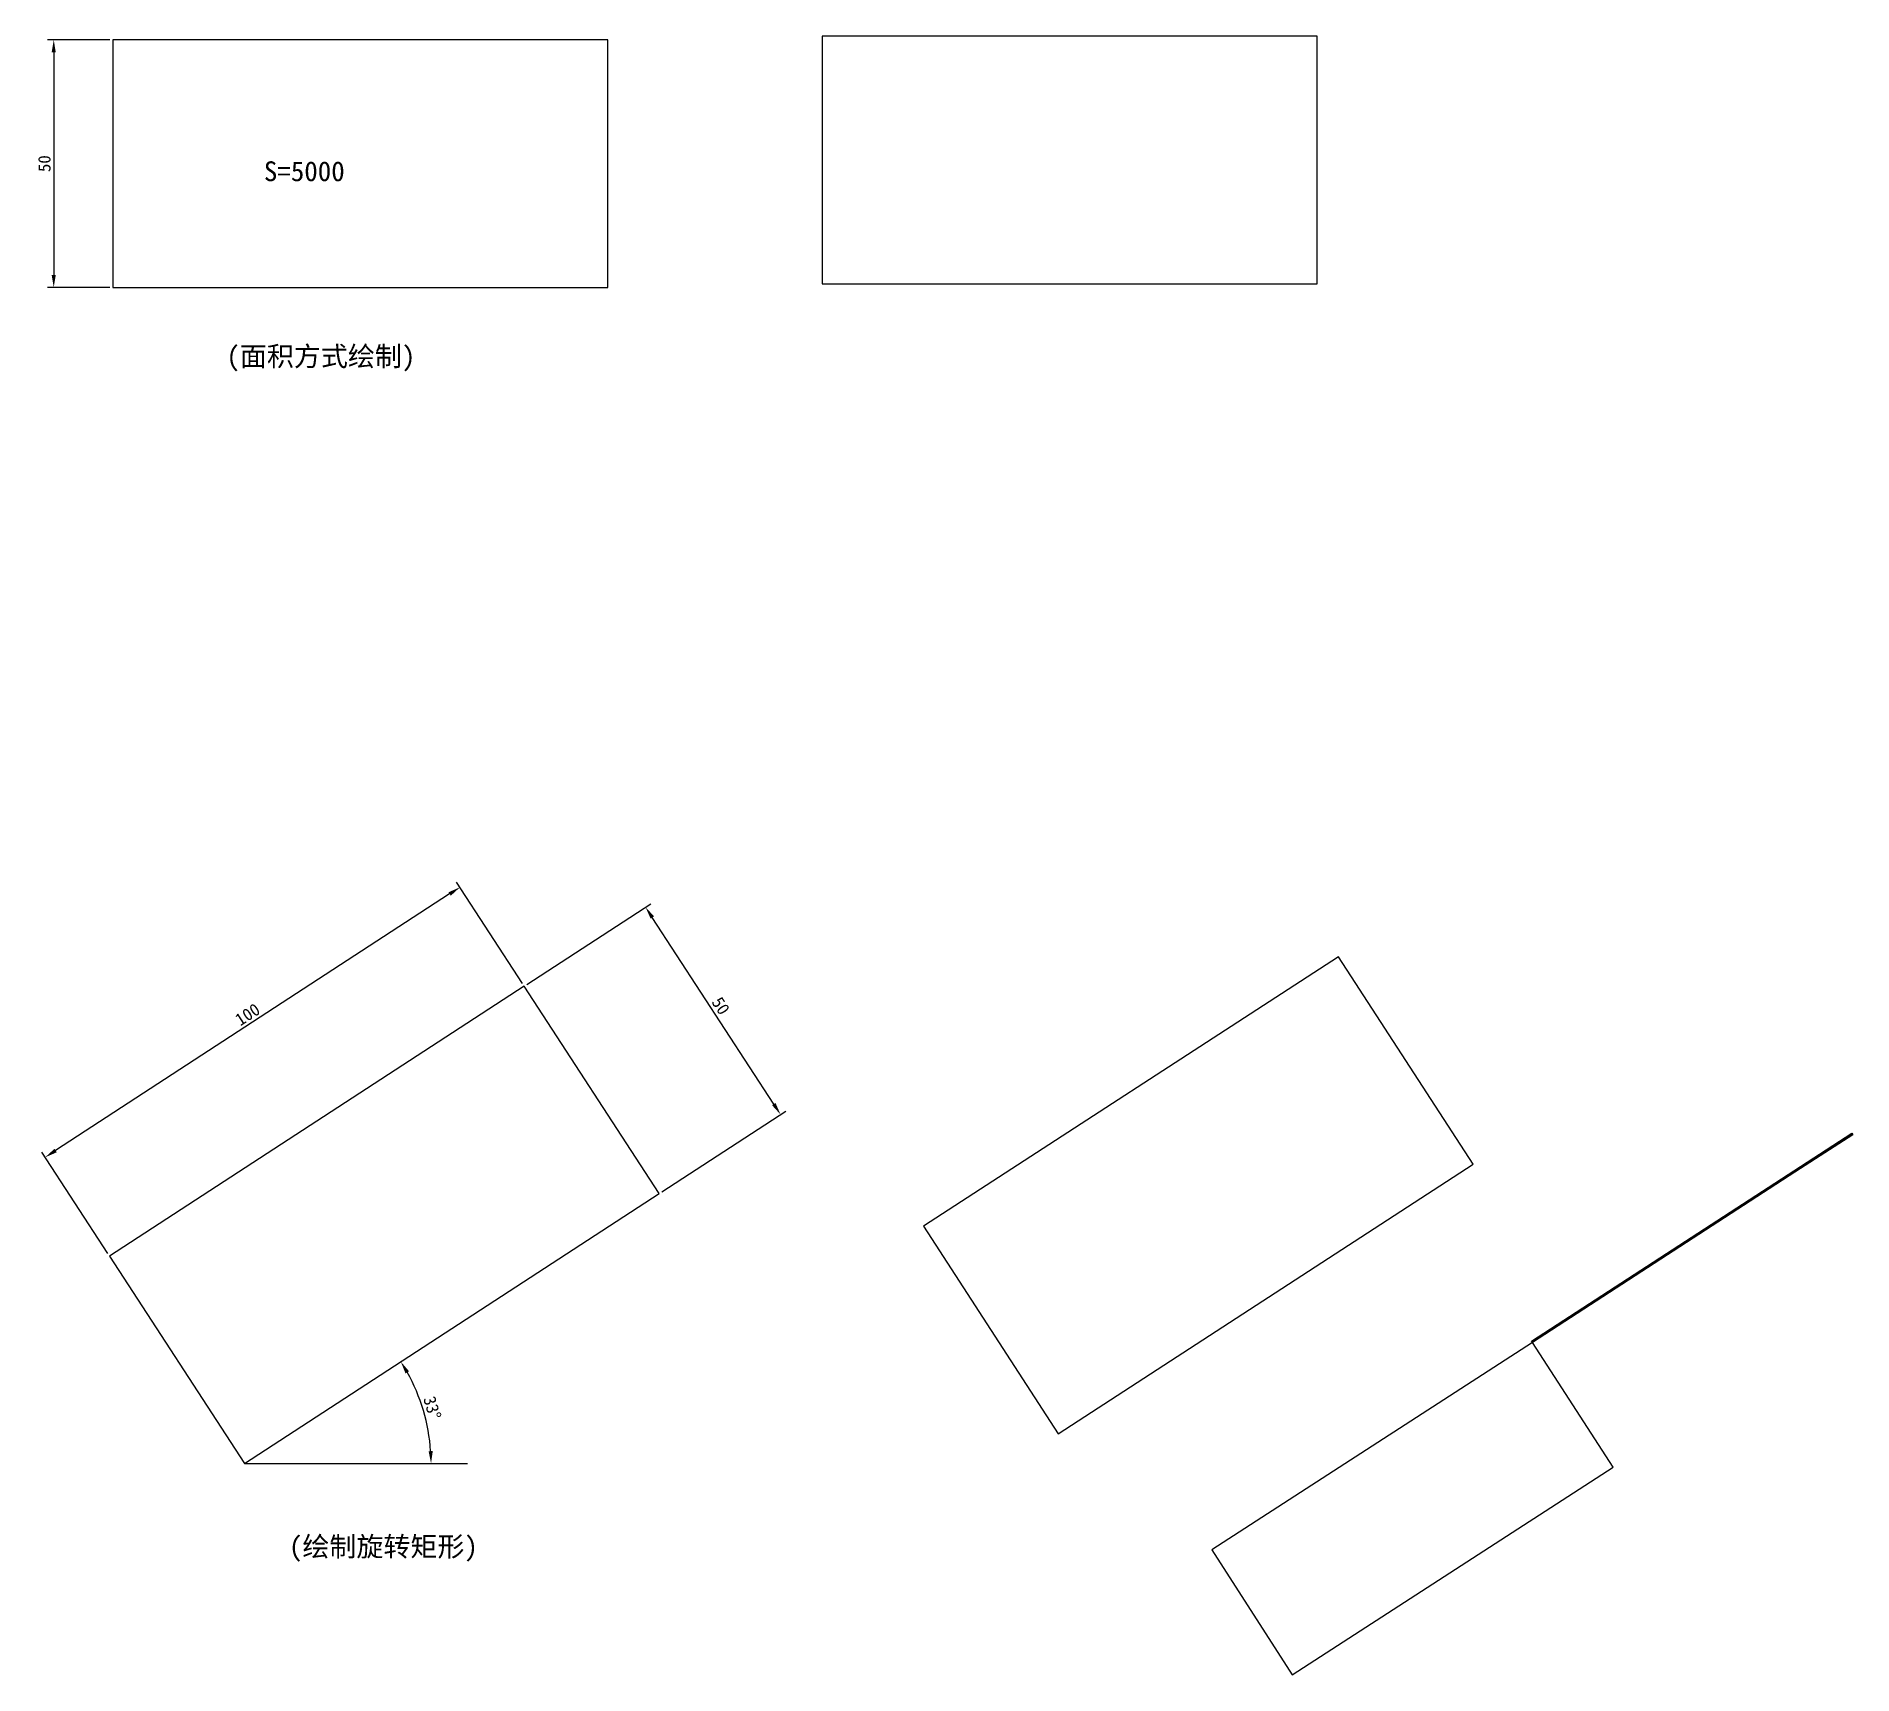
# Model space of a CAD drawing. Header units: millimetres. Extents: x 261 to 628, y 101 to 432.
import ezdxf

# ---------------------------------------------------------------- set-up
doc = ezdxf.new("R2010")
doc.units = ezdxf.units.MM
doc.styles.add('Annotative', font='txt')
doc.dimstyles.new('ISO-25', dxfattribs={"dimtxt": 2.5, "dimasz": 2.5, "dimexe": 1.25, "dimexo": 0.625, "dimtad": 1, "dimdsep": 46, "dimtxsty": 'Standard', "dimcen": 2.5, "dimadec": 0, "dimazin": 0, "dimtfac": 1, "dimtmove": 0, "dimatfit": 3, "dimfxl": 1, "dimarcsym": 0})

# ---------------------------------------------------------------- blocks, each defined once
blk = doc.blocks.new('*D1')
at = {"color": 0, "lineweight": -2, "transparency": 16777216}
for p, q in [((275.46, 431.47), (262.88, 431.47)), ((264.13, 428.97), (264.13, 383.97)), ((275.46, 381.47), (262.88, 381.47))]:
    blk.add_line(p, q, dxfattribs=at)
at = {"color": 0, "transparency": 16777216}
for points in [[(263.71, 428.97), (264.54, 428.97), (264.13, 431.47)], [(263.71, 383.97), (264.54, 383.97), (264.13, 381.47)]]:
    blk.add_solid(points, dxfattribs=at)
at = {"layer": 'Defpoints', "color": 0, "transparency": 16777216}
for p in [(276.09, 431.47), (264.13, 381.47), (276.09, 381.47)]:
    blk.add_point(p, dxfattribs=at)
at = {"color": 0, "transparency": 16777216, "insert": (262.25, 406.47), "char_height": 2.5, "attachment_point": 5, "rotation": 90}
blk.add_mtext('50', dxfattribs=at)
blk = doc.blocks.new('*D2')
at = {"color": 0, "lineweight": -2, "transparency": 16777216}
for p, q in [((359.72, 240.68), (384.74, 256.96)), ((409.61, 216.47), (385.06, 254.19)), ((387, 198.77), (412.02, 215.06))]:
    blk.add_line(p, q, dxfattribs=at)
at = {"color": 0, "transparency": 16777216}
for points in [[(385.41, 254.41), (384.71, 253.96), (383.69, 256.28)], [(409.96, 216.7), (409.26, 216.25), (410.97, 214.38)]]:
    blk.add_solid(points, dxfattribs=at)
at = {"layer": 'Defpoints', "color": 0, "transparency": 16777216}
for p in [(383.69, 256.28), (359.2, 240.34), (386.48, 198.43)]:
    blk.add_point(p, dxfattribs=at)
at = {"color": 0, "transparency": 16777216, "insert": (398.9, 236.35), "char_height": 2.5, "attachment_point": 5, "rotation": 303.0626}
blk.add_mtext('50', dxfattribs=at)
blk = doc.blocks.new('*D3')
at = {"color": 0, "lineweight": -2, "transparency": 16777216}
for p, q in [((358.86, 240.86), (345.53, 261.34)), ((344.12, 258.93), (264.5, 207.1)), ((275.05, 186.31), (261.72, 206.78))]:
    blk.add_line(p, q, dxfattribs=at)
at = {"color": 0, "transparency": 16777216}
for points in [[(343.89, 259.28), (344.34, 258.58), (346.21, 260.29)], [(264.27, 207.45), (264.73, 206.75), (262.4, 205.74)]]:
    blk.add_solid(points, dxfattribs=at)
at = {"layer": 'Defpoints', "color": 0, "transparency": 16777216}
for p in [(359.2, 240.34), (262.4, 205.74), (275.39, 185.78)]:
    blk.add_point(p, dxfattribs=at)
at = {"color": 0, "transparency": 16777216, "insert": (303.28, 234.59), "char_height": 2.5, "attachment_point": 5, "rotation": 33.0626}
blk.add_mtext('100', dxfattribs=at)
blk = doc.blocks.new('*D4')
at = {"color": 0, "lineweight": -2, "transparency": 16777216}
blk.add_arc((302.67, 143.88), 37.69, 3.801, 29.2616, dxfattribs=at)
at = {"color": 0, "transparency": 16777216}
for points in [[(335.2, 162.09), (335.91, 162.52), (334.26, 164.44)], [(340.7, 146.39), (339.86, 146.36), (340.36, 143.88)]]:
    blk.add_solid(points, dxfattribs=at)
at = {"layer": 'Defpoints', "color": 0, "transparency": 16777216}
for p in [(386.48, 198.43), (339.67, 151.08), (302.67, 143.88), (302.67, 143.88), (347.75, 143.88)]:
    blk.add_point(p, dxfattribs=at)
at = {"color": 0, "transparency": 16777216, "insert": (340.6, 155.14), "char_height": 2.5, "attachment_point": 5, "rotation": 286.5313}
blk.add_mtext('33°', dxfattribs=at)

msp = doc.modelspace()

# ---------------------------------------------------------------- linework, layer by layer
msp.add_line((562.703, 168.569), (627.579, 210.333))
at = {"color": 4}
msp.add_line((302.671, 143.878), (347.752, 143.878), dxfattribs=at)
at = {"lineweight": 30}
for points in [[(276.087, 381.473), (376.087, 381.473), (376.087, 431.473), (276.087, 431.473)], [(302.671, 143.878), (386.478, 198.434), (359.201, 240.338), (275.393, 185.782)]]:
    msp.add_lwpolyline(points, close=True, dxfattribs=at)
for points in [[(419.405, 382.187), (519.405, 382.187), (519.405, 432.187), (419.405, 432.187)], [(467.056, 149.864), (550.923, 204.328), (523.691, 246.262), (439.824, 191.798)], [(562.703, 168.569), (627.412, 210.591), (627.579, 210.333), (562.871, 168.311)], [(562.871, 168.311), (498.078, 126.417), (514.367, 101.225), (579.16, 143.118)]]:
    msp.add_lwpolyline(points, close=True)

# ---------------------------------------------------------------- texts
at = {"color": 4, "insert": (302.589, 406.929), "char_height": 4, "width": 47.69719, "attachment_point": 1, "style": 'Annotative'}
msp.add_mtext('\\pxi-3,l4,t4;{\\fSimSun|b0|i0|c134|p2;S=5000}', dxfattribs=at)
at = {"char_height": 4, "attachment_point": 1}
for s, insert in [('{\\fSimSun|b0|i0|c134|p2;(面积方式绘制)}', (299.011, 369.556)), ('{\\fSimSun|b0|i0|c134|p2;(绘制旋转矩形)}', (311.644, 129.108))]:
    msp.add_mtext_dynamic_manual_height_columns(s, width=54.95379, gutter_width=12.5, heights=[0], dxfattribs=dict(at, insert=insert))

# ---------------------------------------------------------------- dimensions: what is measured, and where the dimension line sits
at = {"color": 4}
dim = msp.add_linear_dim(base=(264.126, 381.473), p1=(276.087, 431.473), p2=(276.087, 381.473), angle=90, dimstyle='ISO-25', dxfattribs=at)
dim.commit()
dim.dimension.update_dxf_attribs({"geometry": '*D1', "text_midpoint": (262.251, 406.473)})
for p1, p2, distance, picture, middle in [((359.201, 240.338), (275.393, 185.782), -23.809, '*D3', (303.285, 234.585)), ((386.478, 198.434), (359.201, 240.338), -29.226, '*D2', (398.905, 236.353))]:
    dim = msp.add_aligned_dim(p1=p1, p2=p2, distance=distance, dimstyle='ISO-25', dxfattribs=at)
    dim.commit()
    dim.dimension.update_dxf_attribs({"geometry": picture, "text_midpoint": middle})
dim = msp.add_angular_dim_2l(base=(339.667, 151.084), line1=((302.671, 143.878), (347.752, 143.878)), line2=((302.671, 143.878), (386.478, 198.434)), dimstyle='ISO-25', dxfattribs=at)
dim.commit()
dim.dimension.update_dxf_attribs({"geometry": '*D4', "text_midpoint": (340.602, 155.137)})

doc.saveas('drawing.dxf')
